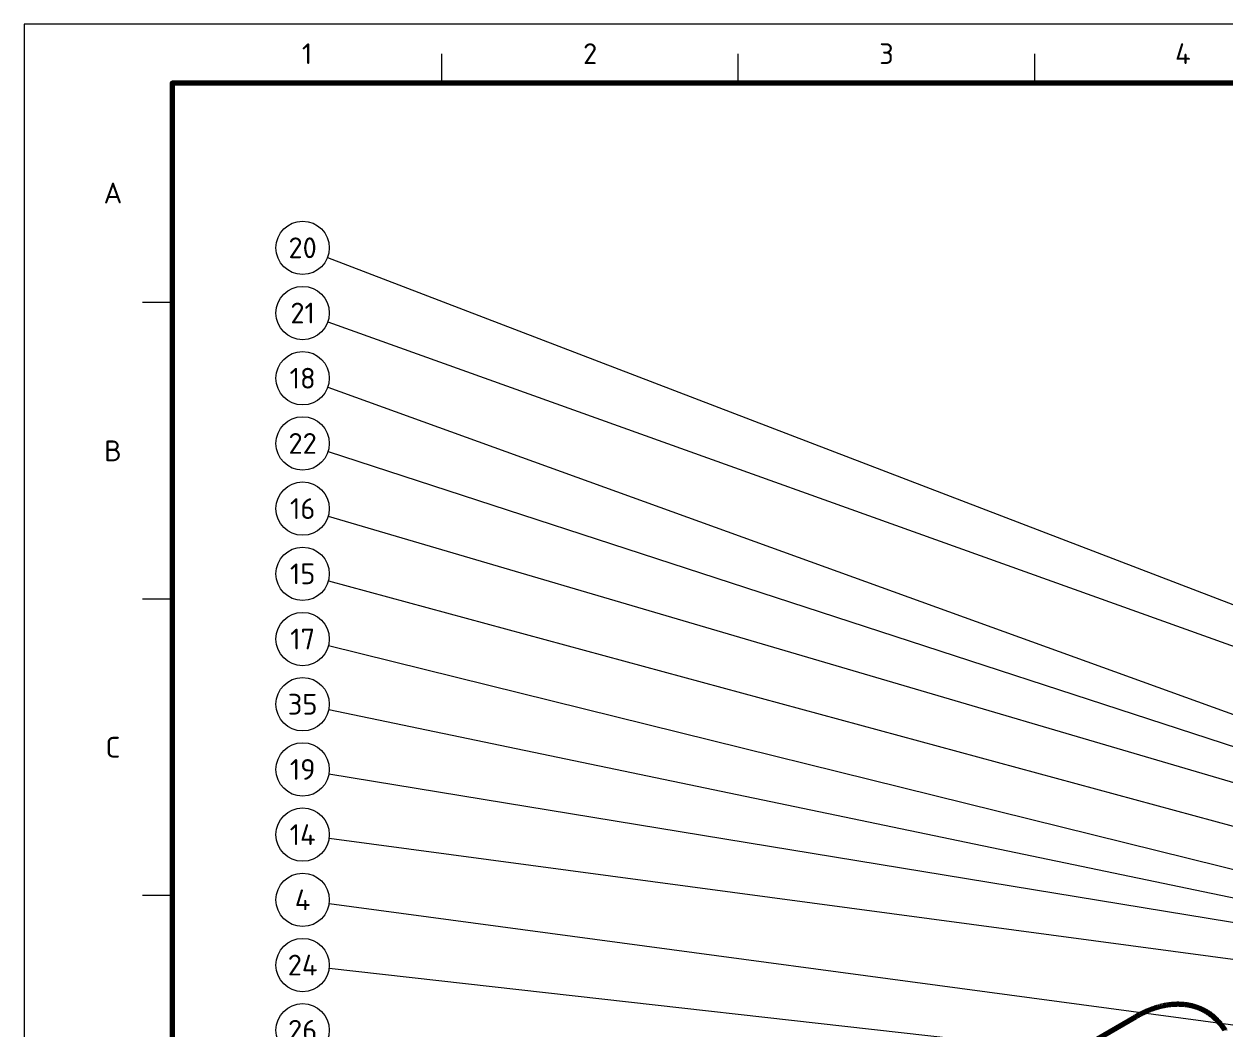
# Model space of a CAD drawing. Header units: millimetres. Extents: x 0 to 841, y 0 to 594.
# Drawn here: x 0 to 202.8, y 424.3 to 594 of the extents above; entities that cross this region are included whole.
import ezdxf
from ezdxf.enums import TextEntityAlignment as Align

# ---------------------------------------------------------------- set-up
doc = ezdxf.new("R2010")
doc.units = ezdxf.units.MM
for name, color, linetype, lineweight in [('01-VISIBLE', 7, 'CONTINUOUS', 70), ('06-TEXTO', 7, 'CONTINUOUS', 25), ('07-RECUADRO', 7, 'CONTINUOUS', 70), ('08-FINA', 5, 'CONTINUOUS', 18)]:
    doc.layers.add(name, color=color, linetype=linetype, lineweight=lineweight)
doc.styles.add('ISO3098', font='isocpeur.ttf')

msp = doc.modelspace()

# ---------------------------------------------------------------- linework, layer by layer
at = {"layer": '01-VISIBLE'}
msp.add_line((181.08, 422.78), (187.49, 426.51), dxfattribs=at)
msp.add_lwpolyline([(187.49, 426.51), (187.56, 426.55), (187.63, 426.59), (187.7, 426.63), (187.77, 426.67), (187.84, 426.71), (187.91, 426.75), (187.98, 426.79), (188.05, 426.83), (188.12, 426.87), (188.19, 426.9), (188.26, 426.94), (188.33, 426.98), (188.4, 427.02), (188.47, 427.05), (188.55, 427.09), (188.62, 427.12), (188.69, 427.16), (188.76, 427.19), (188.83, 427.23), (188.91, 427.26), (188.98, 427.3), (189.05, 427.33), (189.12, 427.37), (189.2, 427.4), (189.27, 427.43), (189.34, 427.46), (189.42, 427.5), (189.49, 427.53), (189.56, 427.56), (189.64, 427.59), (189.71, 427.62), (189.78, 427.65), (189.86, 427.68), (189.93, 427.71), (190.01, 427.74), (190.08, 427.77), (190.16, 427.8), (190.23, 427.83), (190.31, 427.86), (190.38, 427.88), (190.46, 427.91), (190.53, 427.94), (190.61, 427.96), (190.69, 427.99), (190.76, 428.02), (190.84, 428.04), (190.91, 428.07), (190.99, 428.09), (191.07, 428.11), (191.14, 428.14), (191.22, 428.16), (191.3, 428.18), (191.37, 428.2), (191.45, 428.23), (191.53, 428.25), (191.61, 428.27), (191.68, 428.29), (191.76, 428.31), (191.84, 428.33), (191.92, 428.35), (191.99, 428.37), (192.07, 428.38), (192.15, 428.4), (192.23, 428.42), (192.31, 428.44), (192.39, 428.45), (192.46, 428.47), (192.54, 428.48), (192.62, 428.5), (192.7, 428.51), (192.78, 428.52), (192.86, 428.54), (192.94, 428.55), (193.02, 428.56), (193.1, 428.57), (193.18, 428.58), (193.26, 428.59), (193.34, 428.6), (193.41, 428.61), (193.49, 428.62), (193.57, 428.63), (193.65, 428.64), (193.73, 428.65), (193.81, 428.65), (193.89, 428.66), (193.97, 428.66), (194.05, 428.67), (194.13, 428.67), (194.21, 428.68), (194.29, 428.68), (194.37, 428.68), (194.45, 428.68), (194.53, 428.69), (194.61, 428.69), (194.69, 428.69), (194.77, 428.69), (194.85, 428.68), (194.93, 428.68), (195.02, 428.68), (195.1, 428.68), (195.18, 428.67), (195.26, 428.67), (195.34, 428.66), (195.42, 428.66), (195.5, 428.65), (195.57, 428.65), (195.65, 428.64), (195.73, 428.63), (195.81, 428.62), (195.89, 428.61), (195.97, 428.6), (196.05, 428.59), (196.13, 428.58), (196.21, 428.57), (196.29, 428.56), (196.37, 428.54), (196.45, 428.53), (196.53, 428.51), (196.61, 428.5), (196.68, 428.48), (196.76, 428.46), (196.84, 428.45), (196.92, 428.43), (197, 428.41), (197.07, 428.39), (197.15, 428.37), (197.23, 428.35), (197.31, 428.33), (197.38, 428.31), (197.46, 428.28), (197.54, 428.26), (197.61, 428.23), (197.69, 428.21), (197.77, 428.18), (197.84, 428.16), (197.92, 428.13), (197.99, 428.1), (198.07, 428.07), (198.14, 428.05), (198.22, 428.02), (198.29, 427.99), (198.36, 427.95), (198.44, 427.92), (198.51, 427.89), (198.58, 427.86), (198.66, 427.82), (198.73, 427.79), (198.8, 427.75), (198.87, 427.72), (198.94, 427.68), (199.02, 427.64), (199.09, 427.61), (199.16, 427.57), (199.23, 427.53), (199.3, 427.49), (199.37, 427.45), (199.43, 427.41), (199.5, 427.37), (199.57, 427.33), (199.64, 427.28), (199.71, 427.24), (199.77, 427.2), (199.84, 427.15), (199.91, 427.11), (199.97, 427.06), (200.04, 427.01), (200.1, 426.97), (200.17, 426.92), (200.23, 426.87), (200.29, 426.82), (200.36, 426.77), (200.42, 426.72), (200.48, 426.67), (200.55, 426.62), (200.61, 426.57), (200.67, 426.52), (200.73, 426.47), (200.79, 426.41), (200.85, 426.36), (200.91, 426.31), (200.97, 426.25), (201.02, 426.2), (201.08, 426.14), (201.14, 426.09), (201.2, 426.03), (201.25, 425.97), (201.31, 425.91), (201.36, 425.86), (201.42, 425.8), (201.47, 425.74), (201.53, 425.68), (201.58, 425.62), (201.63, 425.56), (201.69, 425.5), (201.74, 425.44), (201.79, 425.38), (201.84, 425.31), (201.89, 425.25), (201.94, 425.19), (201.99, 425.13), (202.04, 425.06), (202.09, 425), (202.14, 424.94), (202.18, 424.87), (202.23, 424.81), (202.28, 424.74), (202.32, 424.68), (202.37, 424.61), (202.41, 424.54), (202.46, 424.48), (202.5, 424.41), (202.55, 424.34), (202.59, 424.27)], dxfattribs=at)
at = {"layer": '07-RECUADRO'}
msp.add_lwpolyline([(25, 10), (831, 10), (831, 584), (25, 584)], close=True, dxfattribs=at)
at = {"layer": '08-FINA'}
for p, q in [((70.5, 584), (70.5, 589)), ((120.5, 584), (120.5, 589)), ((170.5, 584), (170.5, 589)), ((51.2, 554.64), (292.92, 461.91)), ((25, 547), (20, 547)), ((51.24, 543.74), (276.54, 463.02)), ((51.23, 532.72), (283.57, 448.74)), ((51.28, 521.86), (286.17, 445.32)), ((51.32, 510.98), (281.68, 443.19)), ((51.34, 500.08), (276.78, 438.89)), ((25, 497), (20, 497)), ((51.37, 489.17), (267.08, 435.79)), ((51.41, 478.34), (276.78, 431.49)), ((51.44, 467.52), (282.37, 429.62)), ((51.46, 456.66), (279.08, 426.21)), ((25, 447), (20, 447)), ((51.46, 445.65), (277.96, 415.18)), ((51.47, 434.75), (184.54, 419.79))]:
    msp.add_line(p, q, dxfattribs=at)
msp.add_lwpolyline([(0, 0), (841, 0), (841, 594), (0, 594)], close=True, dxfattribs=at)
for centre in [(47, 556.25), (47, 545.25), (47, 534.25), (47, 523.25), (47, 512.25), (47, 501.25), (47, 490.25), (47, 479.25), (47, 468.25), (47, 457.25), (47, 446.25), (47, 435.25), (47, 424.25)]:
    msp.add_circle(centre, 4.5, dxfattribs=at)

# ---------------------------------------------------------------- texts
at = {"layer": '06-TEXTO', "style": 'ISO3098'}
for s, p in [('1', (47.75, 589)), ('2', (95.5, 589)), ('3', (145.5, 589)), ('4', (195.5, 589)), ('A', (15, 565.5)), ('20', (47, 556.25)), ('21', (47, 545.25)), ('18', (47, 534.25)), ('B', (15, 522)), ('22', (47, 523.25)), ('16', (47, 512.25)), ('15', (47, 501.25)), ('17', (47, 490.25)), ('35', (47, 479.25)), ('C', (15, 472)), ('19', (47, 468.25)), ('14', (47, 457.25)), ('4', (47, 446.25)), ('24', (47, 435.25)), ('26', (47, 424.25))]:
    msp.add_text(s, height=3.5, dxfattribs=at).set_placement(p, align=Align.MIDDLE_CENTER)

doc.saveas('drawing.dxf')
